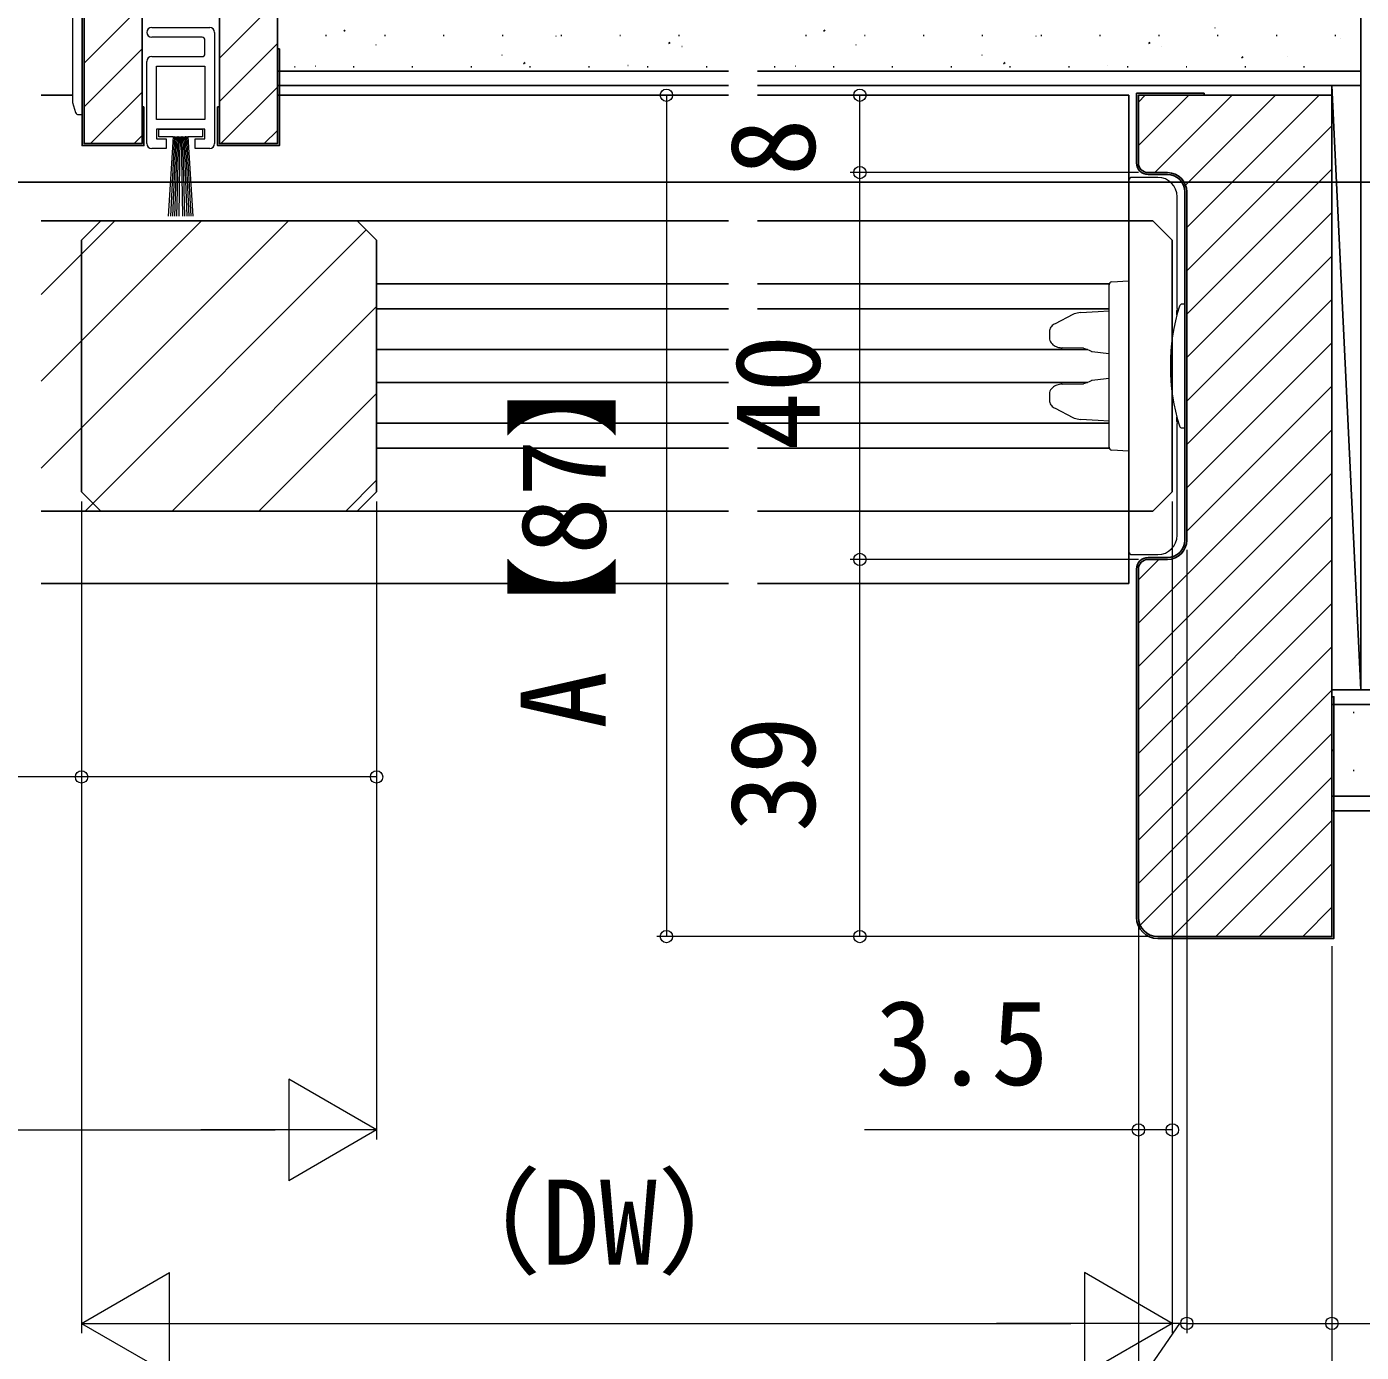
# Model space of a CAD drawing. Units: millimetres, scale not verified. Extents: x -525 to 525, y -783 to 779.
# Drawn here: x 264.7 to 402.6, y 145.5 to 282.6 of the extents above; entities that cross this region are included whole.
import ezdxf
from ezdxf.enums import TextEntityAlignment as Align

# ---------------------------------------------------------------- set-up
doc = ezdxf.new("R2010")
doc.units = ezdxf.units.MM
doc.header["$LTSCALE"] = 4
for name, color, linetype in [('0-5_YKK_12', 2, 'Continuous'), ('0-A_YSS_K', 3, 'Continuous'), ('0-B_YSS_KE', 3, 'Continuous')]:
    doc.layers.add(name, color=color, linetype=linetype)
doc.layers.add('0-6_YKK_13', color=4, linetype='Continuous', lineweight=18)
doc.layers.add('0-8_YKK_D', color=6, linetype='Continuous', lineweight=18)
doc.styles.add('ＭＳ ゴシック', font='')
doc.styles.get('ＭＳ ゴシック').set_extended_font_data('MS Gothic')

msp = doc.modelspace()

# ---------------------------------------------------------------- linework, layer by layer
at = {"layer": '0-5_YKK_12'}
for p, q in [((269.397, 275.546), (266.173, 275.546)), ((290.597, 275.546), (337.208, 275.546)), ((340.208, 275.546), (378.597, 275.546)), ((378.597, 275.546), (378.597, 225.046)), ((-74.903, 266.546), (447.097, 266.546)), ((266.173, 262.546), (298.847, 262.546)), ((266.173, 254.945), (273.774, 262.546)), ((266.173, 245.965), (282.754, 262.546)), ((266.173, 236.984), (291.735, 262.546)), ((272.347, 262.546), (270.347, 260.546)), ((337.208, 262.546), (272.347, 262.546)), ((300.847, 260.546), (298.847, 262.546)), ((381.097, 262.546), (340.208, 262.546)), ((381.097, 262.546), (383.097, 260.546)), ((270.715, 232.546), (299.781, 261.612)), ((270.347, 234.546), (270.347, 260.546)), ((300.847, 260.546), (300.847, 234.546)), ((383.097, 260.546), (383.097, 234.546)), ((300.847, 256.046), (337.208, 256.046)), ((340.208, 256.046), (376.57, 256.046)), ((279.695, 232.546), (300.847, 253.698)), ((337.208, 253.446), (300.847, 253.446)), ((376.551, 253.446), (340.208, 253.446)), ((337.208, 249.246), (300.847, 249.246)), ((374.339, 249.246), (340.208, 249.246)), ((337.208, 245.846), (300.847, 245.846)), ((374.336, 245.846), (340.208, 245.846)), ((288.675, 232.546), (300.847, 244.718)), ((337.208, 241.646), (300.847, 241.646)), ((376.551, 241.646), (340.208, 241.646)), ((300.847, 239.046), (337.208, 239.046)), ((340.208, 239.046), (376.57, 239.046)), ((270.347, 234.546), (272.347, 232.546)), ((297.656, 232.546), (300.847, 235.738)), ((298.847, 232.546), (300.847, 234.546)), ((381.097, 232.546), (383.097, 234.546)), ((266.173, 232.546), (298.847, 232.546)), ((272.347, 232.546), (337.208, 232.546)), ((340.208, 232.546), (381.097, 232.546)), ((337.208, 225.046), (266.173, 225.046)), ((378.597, 225.046), (340.208, 225.046))]:
    msp.add_line(p, q, dxfattribs=at)
at = {"layer": '0-6_YKK_13'}
for p, q in [((270.397, 273.546), (270.397, 287.546)), ((269.397, 286.04), (269.397, 275.053)), ((277.597, 282.546), (283.597, 282.546)), ((282.797, 281.546), (277.597, 281.546)), ((284.097, 282.046), (284.097, 270.546)), ((283.097, 279.846), (283.097, 281.246)), ((277.097, 270.546), (277.097, 279.046)), ((277.597, 279.546), (282.797, 279.546)), ((278.097, 278.546), (283.097, 278.546)), ((278.097, 273.046), (278.097, 278.546)), ((283.097, 278.546), (283.097, 273.046)), ((269.397, 275.053), (269.397, 274.796)), ((269.397, 274.796), (269.73, 273.755)), ((270.016, 273.546), (270.397, 273.546)), ((283.097, 273.046), (278.097, 273.046)), ((378.597, 266.747), (378.597, 266.714)), ((378.597, 266.714), (378.597, 228.379)), ((376.551, 255.243), (376.551, 255.942)), ((376.551, 239.85), (376.551, 255.243)), ((384.397, 253.946), (384.117, 253.946)), ((384.397, 253.946), (384.397, 241.146)), ((372.806, 252.858), (370.971, 251.922)), ((373.594, 253.066), (375.421, 253.178)), ((375.421, 253.178), (376.551, 253.247)), ((383.597, 253.503), (383.575, 253.284)), ((383.575, 252.837), (383.575, 253.284)), ((370.388, 251.085), (370.388, 250.449)), ((373.924, 249.393), (371.699, 249.431)), ((371.699, 245.662), (373.922, 245.701)), ((370.388, 244.644), (370.388, 244.008)), ((370.971, 243.171), (372.806, 242.235)), ((375.421, 241.916), (373.594, 242.028)), ((376.551, 241.847), (375.421, 241.916)), ((383.575, 241.809), (383.575, 242.255)), ((383.575, 241.809), (383.597, 241.59)), ((384.117, 241.146), (384.397, 241.146)), ((376.551, 239.151), (376.551, 239.85)), ((378.551, 238.747), (376.833, 238.852)), ((378.551, 239.745), (378.551, 238.747)), ((378.597, 228.379), (378.597, 228.347))]:
    msp.add_line(p, q, dxfattribs=at)
for points in [[(283.597, 270.046), (282.097, 270.046), (282.097, 271.046), (283.097, 271.046), (283.097, 272.046), (278.097, 272.046), (278.097, 271.046), (279.097, 271.046), (279.097, 270.046), (277.597, 270.046)], [(278.347, 272.046), (282.847, 272.046), (282.847, 271.246), (281.347, 271.246), (281.847, 263.046)], [(279.347, 263.046), (279.847, 271.246), (278.347, 271.246), (278.347, 272.046)], [(279.559, 263.046), (279.987, 271.246), (279.947, 271.246)], [(279.771, 263.046), (280.127, 271.246), (280.087, 271.246)], [(279.982, 263.046), (280.267, 271.246), (280.227, 271.246)], [(280.194, 263.046), (280.407, 271.246), (280.367, 271.246)], [(280.421, 263.046), (280.547, 271.246), (280.507, 271.246)], [(280.687, 271.246), (280.647, 271.246), (280.773, 263.046)], [(280.827, 271.246), (280.787, 271.246), (281, 263.046)], [(280.967, 271.246), (280.927, 271.246), (281.212, 263.046)], [(281.107, 271.246), (281.067, 271.246), (281.424, 263.046)], [(281.247, 271.246), (281.207, 271.246), (281.635, 263.046)], [(381.597, 267.047), (381.597, 267.047), (378.897, 267.047)], [(383.597, 253.503), (383.597, 265.047), (383.597, 265.047)], [(376.833, 256.242), (378.551, 256.347), (378.551, 255.349), (378.551, 253.039), (378.551, 242.054), (378.551, 239.745)], [(373.594, 253.066), (373.432, 253.05), (373.272, 253.022), (373.114, 252.981), (372.958, 252.927), (372.806, 252.858)], [(370.971, 251.922), (370.872, 251.867), (370.778, 251.802), (370.688, 251.728), (370.606, 251.643), (370.534, 251.548), (370.473, 251.443), (370.427, 251.329), (370.398, 251.209), (370.388, 251.085)], [(370.388, 250.449), (370.401, 250.309), (370.438, 250.173), (370.496, 250.047), (370.571, 249.933), (370.66, 249.832), (370.759, 249.744), (370.866, 249.668), (370.977, 249.605), (371.093, 249.552), (371.211, 249.51), (371.332, 249.477), (371.453, 249.453), (371.576, 249.438), (371.699, 249.431)], [(373.914, 249.396), (374.114, 249.332), (374.312, 249.257), (374.506, 249.171), (374.696, 249.072)], [(374.81, 249.035), (375.68, 248.937), (376.55, 248.831)], [(371.699, 245.662), (371.567, 245.655), (371.435, 245.637), (371.304, 245.61), (371.175, 245.572), (371.048, 245.522), (370.925, 245.461), (370.808, 245.386), (370.697, 245.297), (370.598, 245.193), (370.512, 245.074), (370.446, 244.94), (370.403, 244.795), (370.388, 244.644)], [(374.696, 246.021), (374.506, 245.922), (374.312, 245.836), (374.114, 245.761), (373.914, 245.698)], [(376.551, 246.263), (375.68, 246.157), (374.809, 246.059)], [(370.388, 244.008), (370.398, 243.884), (370.427, 243.764), (370.473, 243.65), (370.534, 243.545), (370.606, 243.45), (370.688, 243.366), (370.778, 243.291), (370.872, 243.227), (370.971, 243.171)], [(372.806, 242.235), (372.958, 242.166), (373.114, 242.113), (373.272, 242.072), (373.432, 242.043), (373.594, 242.028)], [(383.597, 230.047), (383.597, 230.047), (383.597, 241.59)], [(378.897, 228.047), (381.597, 228.047), (381.597, 228.047)]]:
    msp.add_lwpolyline(points, dxfattribs=at)
for centre, radius, start, end in [((277.597, 282.046), 0.5, 90, 270), ((282.797, 281.246), 0.3, 0, 90), ((283.597, 282.046), 0.5, 0, 90), ((277.597, 279.046), 0.5, 90, 180), ((282.797, 279.846), 0.3, 270, 0), ((270.016, 273.846), 0.3, 197.74467, 270), ((277.597, 270.546), 0.5, 180, 270), ((283.597, 270.546), 0.5, 270, 0), ((378.897, 266.747), 0.3, 90, 174.88985), ((381.597, 265.047), 2, 0.00218, 89.99782), ((376.851, 255.942), 0.3, 93.5, 180), ((384.117, 253.646), 0.3, 90, 162.8442), ((403.877, 247.546), 20.98, 162.8442, 197.1558), ((374.843, 249.334), 0.3, 240.72272, 263.63084), ((374.843, 245.759), 0.3, 96.36916, 119.27728), ((384.117, 241.446), 0.3, 197.1558, 270), ((376.851, 239.151), 0.3, 180, 266.5), ((381.597, 230.047), 2, 270.00218, 359.99782), ((378.897, 228.347), 0.3, 185.11015, 270)]:
    msp.add_arc(centre, radius, start, end, dxfattribs=at)
for centre, major_axis, start_param, end_param in [((378.897, 266.749), (0.212, 0.214), 2.2670055, 2.3561945), ((378.897, 228.344), (-0.212, 0.214), 0.7853982, 0.8745872)]:
    msp.add_ellipse(centre, major_axis=major_axis, ratio=0.991311, start_param=start_param, end_param=end_param, dxfattribs=at)
at = {"layer": '0-8_YKK_D'}
for p, q in [((330.797, 275.546), (330.797, 188.546)), ((350.797, 267.546), (350.797, 275.546)), ((379.597, 267.546), (349.797, 267.546)), ((379.597, 267.546), (349.797, 267.546)), ((350.797, 227.546), (350.797, 267.546)), ((270.347, 233.546), (270.347, 147.546)), ((270.347, 233.546), (270.347, 204.046)), ((300.847, 233.546), (300.847, 167.546)), ((300.847, 233.546), (300.847, 204.046)), ((383.097, 233.546), (383.097, 147.546)), ((383.097, 233.546), (383.097, 147.546)), ((383.097, 233.546), (383.097, 167.546)), ((384.597, 228.546), (384.597, 147.546)), ((384.597, 228.546), (384.597, 147.546)), ((379.597, 227.546), (349.797, 227.546)), ((379.597, 227.546), (349.797, 227.546)), ((350.797, 188.546), (350.797, 227.546)), ((379.597, 189.546), (379.597, 127.546)), ((379.597, 189.546), (379.597, 167.546)), ((380.597, 188.546), (329.797, 188.546)), ((380.597, 188.546), (349.797, 188.546)), ((399.597, 187.546), (399.597, 147.546)), ((399.597, 187.546), (399.597, 107.546)), ((399.597, 187.546), (399.597, 127.546)), ((300.847, 168.546), (291.754, 173.796)), ((291.754, 173.796), (291.754, 163.296)), ((198.597, 168.546), (290.347, 168.546)), ((300.847, 168.546), (282.661, 168.546)), ((300.847, 168.546), (291.754, 163.296)), ((379.597, 168.546), (351.27, 168.546)), ((383.097, 168.546), (379.597, 168.546)), ((270.347, 148.546), (279.44, 153.796)), ((279.44, 143.296), (279.44, 153.796)), ((383.097, 148.546), (374.004, 153.796)), ((374.004, 153.796), (374.004, 143.296)), ((270.347, 148.546), (279.44, 143.296)), ((270.347, 148.546), (288.534, 148.546)), ((280.847, 148.546), (372.597, 148.546)), ((383.097, 148.546), (364.911, 148.546)), ((383.097, 148.546), (374.004, 143.296)), ((383.097, 148.546), (380.547, 148.546)), ((384.597, 148.546), (383.097, 148.546)), ((384.597, 148.546), (383.097, 148.546)), ((384.597, 148.546), (387.147, 148.546))]:
    msp.add_line(p, q, dxfattribs=at)
for points in [[(300.847, 205.046), (270.347, 205.046), (236.843, 205.046)], [(383.847, 148.546), (370.1, 128.546), (347.827, 128.546)], [(384.597, 148.546), (399.597, 148.546), (421.162, 148.546)]]:
    msp.add_lwpolyline(points, dxfattribs=at)
for centre in [(330.797, 275.546), (350.797, 275.546), (350.797, 267.546), (350.797, 267.546), (350.797, 227.546), (350.797, 227.546), (270.347, 205.046), (300.847, 205.046), (330.797, 188.546), (350.797, 188.546), (379.597, 168.546), (383.097, 168.546), (384.597, 148.546), (384.597, 148.546), (399.597, 148.546)]:
    msp.add_circle(centre, 0.637, dxfattribs=at)
at = {"layer": '0-A_YSS_K'}
for p, q in [((402.597, 319.046), (402.597, 214.046)), ((290.597, 276.546), (290.597, 289.046)), ((270.597, 278.847), (276.597, 284.847)), ((284.597, 279.377), (290.597, 285.377)), ((295.572, 281.716), (295.672, 281.716)), ((297.442, 282.176), (297.609, 282.287)), ((301.652, 281.716), (301.752, 281.716)), ((307.732, 281.716), (307.832, 281.716)), ((313.812, 281.716), (313.912, 281.716)), ((319.376, 281.656), (319.395, 281.663)), ((319.892, 281.716), (319.992, 281.716)), ((325.972, 281.716), (326.072, 281.716)), ((332.052, 281.716), (332.152, 281.716)), ((345.183, 281.716), (345.283, 281.716)), ((347.054, 282.176), (347.22, 282.287)), ((351.263, 281.716), (351.363, 281.716)), ((357.343, 281.716), (357.443, 281.716)), ((363.423, 281.716), (363.523, 281.716)), ((368.988, 281.656), (369.006, 281.663)), ((369.503, 281.716), (369.603, 281.716)), ((375.583, 281.716), (375.683, 281.716)), ((381.663, 281.716), (381.763, 281.716)), ((387.492, 282.527), (387.511, 282.534)), ((387.743, 281.716), (387.843, 281.716)), ((393.823, 281.716), (393.923, 281.716)), ((399.903, 281.716), (400.003, 281.716)), ((400.511, 281.455), (400.53, 281.462)), ((270.597, 274.357), (276.597, 280.357)), ((284.597, 274.887), (290.597, 280.887)), ((300.777, 280.752), (300.796, 280.758)), ((331.02, 280.894), (331.187, 281.004)), ((332.395, 280.584), (332.414, 280.591)), ((350.389, 280.752), (350.408, 280.758)), ((380.631, 280.894), (380.798, 281.004)), ((382.006, 280.584), (382.025, 280.591)), ((313.796, 279.68), (313.815, 279.687)), ((316.036, 278.812), (316.203, 278.922)), ((363.407, 279.68), (363.426, 279.687)), ((365.647, 278.812), (365.814, 278.922)), ((390.236, 279.416), (390.403, 279.526)), ((395.025, 279.512), (395.043, 279.519)), ((290.597, 278.046), (337.208, 278.046)), ((292.342, 278.486), (292.442, 278.486)), ((294.537, 278.542), (294.556, 278.549)), ((298.422, 278.486), (298.522, 278.486)), ((304.502, 278.486), (304.602, 278.486)), ((310.582, 278.486), (310.682, 278.486)), ((316.662, 278.486), (316.762, 278.486)), ((322.742, 278.486), (322.842, 278.486)), ((326.814, 278.608), (326.833, 278.615)), ((328.822, 278.486), (328.922, 278.486)), ((334.902, 278.486), (335.002, 278.486)), ((340.208, 278.046), (402.597, 278.046)), ((341.953, 278.486), (342.053, 278.486)), ((344.148, 278.542), (344.167, 278.549)), ((348.033, 278.486), (348.133, 278.486)), ((354.113, 278.486), (354.213, 278.486)), ((360.193, 278.486), (360.293, 278.486)), ((366.273, 278.486), (366.373, 278.486)), ((372.353, 278.486), (372.453, 278.486)), ((376.426, 278.608), (376.445, 278.615)), ((378.433, 278.486), (378.533, 278.486)), ((384.513, 278.486), (384.613, 278.486)), ((390.593, 278.486), (390.693, 278.486)), ((396.673, 278.486), (396.773, 278.486)), ((284.747, 270.546), (290.597, 276.397)), ((337.208, 276.546), (290.597, 276.546)), ((402.597, 276.546), (340.208, 276.546)), ((399.597, 276.546), (399.597, 214.046)), ((402.597, 214.046), (399.597, 276.546)), ((271.276, 270.546), (276.597, 275.867)), ((379.597, 274.842), (380.301, 275.546)), ((379.597, 270.352), (384.791, 275.546)), ((381.282, 267.546), (389.282, 275.546)), ((384.471, 266.245), (393.772, 275.546)), ((384.597, 261.881), (398.262, 275.546)), ((289.237, 270.546), (290.597, 271.907)), ((384.597, 257.391), (399.597, 272.391)), ((275.766, 270.546), (276.597, 271.377)), ((384.597, 252.901), (399.597, 267.901)), ((384.597, 248.411), (399.597, 263.411)), ((384.597, 243.921), (399.597, 258.921)), ((384.597, 239.431), (399.597, 254.431)), ((384.597, 234.941), (399.597, 249.941)), ((384.597, 230.451), (399.597, 245.451)), ((379.597, 220.96), (399.597, 240.96)), ((379.597, 216.47), (399.597, 236.47)), ((379.597, 211.98), (399.597, 231.98)), ((379.597, 225.451), (381.693, 227.546)), ((379.597, 207.49), (399.597, 227.49)), ((379.597, 203), (399.597, 223)), ((379.597, 198.51), (399.597, 218.51)), ((379.597, 194.02), (399.597, 214.02)), ((399.597, 214.046), (444.597, 214.046)), ((444.597, 212.546), (399.597, 212.546)), ((401.782, 211.706), (401.882, 211.706)), ((379.779, 189.712), (399.597, 209.53)), ((399.625, 207.768), (399.792, 207.879)), ((401.782, 205.726), (401.882, 205.726)), ((383.104, 188.546), (399.597, 205.039)), ((399.597, 203.046), (444.597, 203.046)), ((387.594, 188.546), (399.597, 200.549)), ((392.084, 188.546), (399.597, 196.059)), ((396.574, 188.546), (399.597, 191.569))]:
    msp.add_line(p, q, dxfattribs=at)
msp.add_lwpolyline([(444.597, 201.546), (399.597, 201.546), (399.597, 214.046)], dxfattribs=at)
at = {"layer": '0-B_YSS_KE'}
for p, q in [((290.597, 344.546), (290.597, 280.346)), ((290.797, 280.346), (290.597, 280.346)), ((379.397, 275.746), (379.397, 268.546)), ((386.397, 275.746), (379.397, 275.746)), ((386.397, 275.546), (386.397, 275.746)), ((276.797, 274.346), (276.597, 274.346)), ((284.597, 274.346), (284.397, 274.346)), ((380.597, 267.546), (382.597, 267.546)), ((380.597, 267.346), (382.597, 267.346)), ((384.397, 265.546), (384.397, 229.546)), ((384.597, 265.546), (384.597, 229.546)), ((382.597, 227.746), (380.597, 227.746)), ((379.397, 226.546), (379.397, 190.546)), ((379.597, 226.546), (379.597, 190.546)), ((382.597, 227.546), (380.597, 227.546))]:
    msp.add_line(p, q, dxfattribs=at)
for points in [[(290.597, 344.546), (290.597, 270.546), (284.597, 270.546), (284.597, 286.546), (276.597, 286.546), (276.597, 270.546), (270.597, 270.546), (270.597, 342.546)], [(270.397, 342.546), (270.397, 270.346), (276.797, 270.346), (276.797, 274.346)], [(284.397, 274.346), (284.397, 270.346), (290.797, 270.346), (290.797, 280.346)], [(399.597, 213.546), (399.597, 275.546), (386.397, 275.546), (379.597, 275.546), (379.597, 268.546)], [(381.597, 188.546), (399.597, 188.546), (399.597, 213.546)], [(381.597, 188.346), (399.797, 188.346), (399.797, 213.346), (399.597, 213.346)]]:
    msp.add_lwpolyline(points, dxfattribs=at)
for centre, radius, start, end in [((380.597, 268.546), 1.2, 180.00001, 269.99999), ((380.597, 268.546), 1, 180.00001, 269.99999), ((382.597, 265.546), 2, 0.00001, 89.99999), ((382.597, 265.546), 1.8, 0.00001, 89.99999), ((382.597, 229.546), 2, 270.00001, 359.99999), ((382.597, 229.546), 1.8, 270.00001, 359.99999), ((380.597, 226.546), 1.2, 90.00001, 179.99999), ((380.597, 226.546), 1, 90.00001, 179.99999), ((381.597, 190.546), 2.2, 180.00001, 269.99999), ((381.597, 190.546), 2, 180.00001, 269.99999)]:
    msp.add_arc(centre, radius, start, end, dxfattribs=at)

# ---------------------------------------------------------------- texts
at = {"layer": '0-8_YKK_D', "style": 'ＭＳ ゴシック'}
for s, p in [('8', (348.797, 267.183)), ('40', (349.297, 238.819)), ('A【87】', (327.161, 210.023)), ('39', (348.797, 199.353))]:
    msp.add_text(s, height=8.798, rotation=90, dxfattribs=at).set_placement(p, align=Align.BOTTOM_LEFT)
for s, p in [('3.5', (352.383, 170.546)), ('（DW）', (305.893, 151.978))]:
    msp.add_text(s, height=8.798, dxfattribs=at).set_placement(p, align=Align.BOTTOM_LEFT)

doc.saveas('drawing.dxf')
